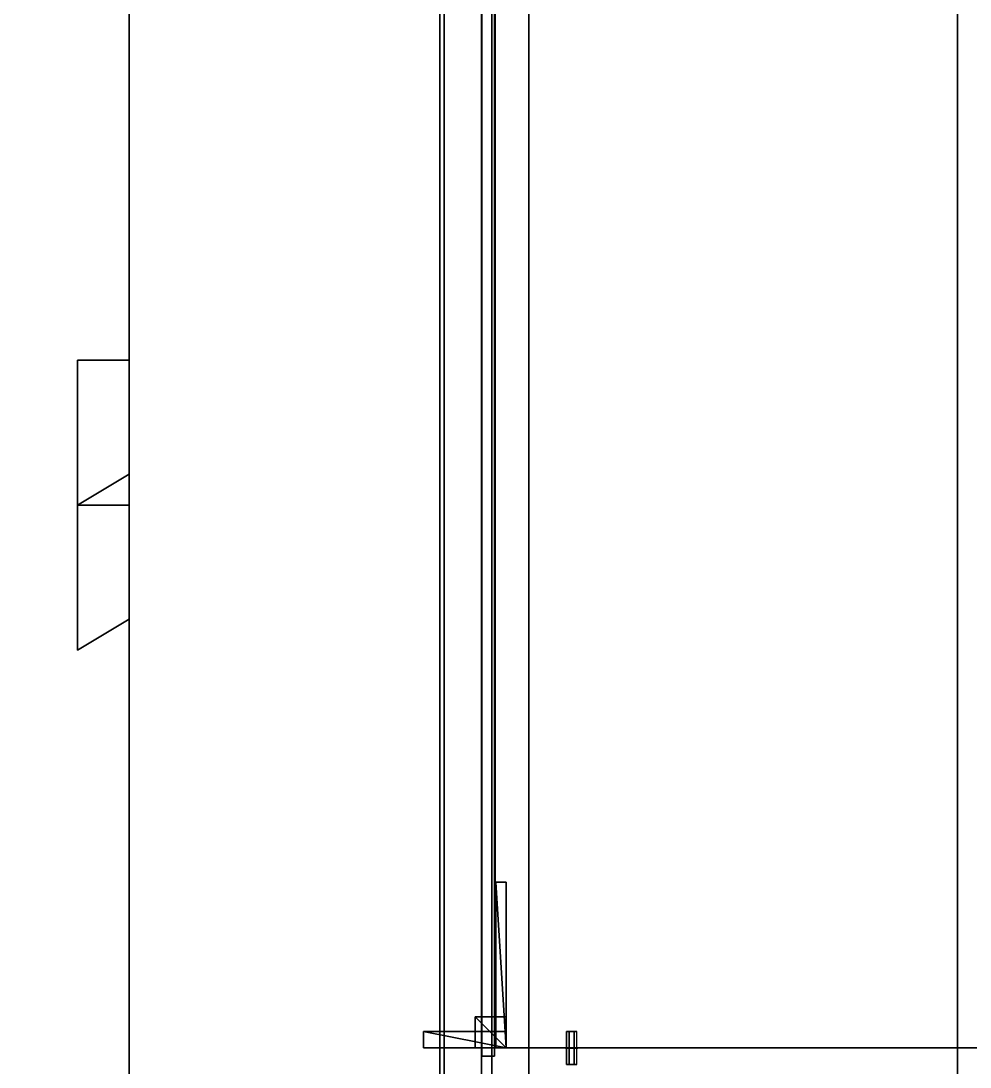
# Model space of a CAD drawing. Extents: x -150 to 6983, y -150 to 6527.
# Drawn here: x 3947 to 4405, y 3024 to 3529 of the extents above; entities that cross this region are included whole.
import ezdxf

# ---------------------------------------------------------------- set-up
doc = ezdxf.new("R2010")
doc.units = 0
for name, color, linetype in [('LAYER0', 7, 'CONTINUOUS'), ('LAYER171', 7, 'CONTINUOUS'), ('LAYER25', 2, 'CONTINUOUS'), ('LAYER26', 7, 'CONTINUOUS'), ('LAYER27', 253, 'CONTINUOUS'), ('LAYER28', 253, 'CONTINUOUS'), ('LAYER29', 253, 'CONTINUOUS'), ('LAYER30', 253, 'CONTINUOUS'), ('LAYER31', 253, 'CONTINUOUS'), ('LAYER32', 253, 'CONTINUOUS'), ('LAYER41', 7, 'CONTINUOUS'), ('LAYER42', 7, 'CONTINUOUS'), ('LAYER46', 7, 'CONTINUOUS'), ('LAYER48', 7, 'CONTINUOUS'), ('LAYER5', 7, 'CONTINUOUS'), ('LAYER6', 45, 'CONTINUOUS'), ('LAYER63', 7, 'CONTINUOUS'), ('LAYER65', 254, 'CONTINUOUS'), ('LAYER68', 45, 'CONTINUOUS'), ('LAYER69', 45, 'CONTINUOUS'), ('LAYER70', 45, 'CONTINUOUS'), ('LAYER74', 254, 'CONTINUOUS'), ('LAYER75', 7, 'CONTINUOUS'), ('LAYER76', 7, 'CONTINUOUS')]:
    doc.layers.add(name, color=color, linetype=linetype)

msp = doc.modelspace()

# ---------------------------------------------------------------- linework, layer by layer
at = {"layer": 'LAYER0', "invisible_edges": 1}
for points in [[(6983, 6527, -5), (-150, -150, -5), (-150, 6527, -5), (6983, 6527, -5)], [(-150, -150, -5), (6983, 6527, -5), (6983, -150, -5), (-150, -150, -5)], [(6983, -150), (-150, 6527), (-150, -150), (6983, -150)], [(-150, 6527), (6983, -150), (6983, 6527), (-150, 6527)]]:
    msp.add_3dface(points, dxfattribs=at)
at = {"layer": 'LAYER171'}
for points, invisible_edges in [([(4149, 3817), (4169, 3797), (4149, 2232), (4149, 3817)], 3), ([(4149, 3817, 100), (4149, 2232), (4149, 2232, 100), (4149, 3817, 100)], 1), ([(4149, 2232), (4149, 3817, 100), (4149, 3817), (4149, 2232)], 1), ([(4149, 2232, 100), (4169, 2212, 100), (4149, 3817, 100), (4149, 2232, 100)], 3), ([(4149, 3817, 100), (4169, 2212, 100), (4169, 3797, 100), (4149, 3817, 100)], 5), ([(4169, 2212), (4149, 2232), (4169, 3797), (4169, 2212)], 3), ([(4169, 3797), (4169, 2212, 100), (4169, 2212), (4169, 3797)], 1), ([(4169, 2212, 100), (4169, 3797), (4169, 3797, 100), (4169, 2212, 100)], 1)]:
    msp.add_3dface(points, dxfattribs=dict(at, invisible_edges=invisible_edges))
at = {"layer": 'LAYER25'}
for points in [[(4181, 3112.999, 477.5), (4176, 3112.999, 477.5), (4181, 3112.999, 500.5), (4181, 3112.999, 477.5)], [(4181, 3112.999, 500.5), (4176, 3112.999, 477.5), (4176, 3112.999, 500.5), (4181, 3112.999, 500.5)], [(4181, 3112.999, 500.5), (4176, 3112.999, 500.5), (4181, 3032.999, 500.5), (4181, 3112.999, 500.5)], [(4181, 3032.999, 500.5), (4176, 3112.999, 500.5), (4176, 3032.999, 500.5), (4181, 3032.999, 500.5)], [(4181, 3112.999, 477.5), (4181, 3032.999, 477.5), (4176, 3112.999, 477.5), (4181, 3112.999, 477.5)], [(4176, 3112.999, 477.5), (4181, 3032.999, 477.5), (4176, 3032.999, 477.5), (4176, 3112.999, 477.5)], [(4176, 3112.999, 477.5), (4176, 3032.999, 477.5), (4176, 3112.999, 500.5), (4176, 3112.999, 477.5)], [(4176, 3112.999, 500.5), (4176, 3032.999, 477.5), (4176, 3032.999, 500.5), (4176, 3112.999, 500.5)], [(4181, 3112.999, 500.5), (4181, 3032.999, 500.5), (4181, 3112.999, 477.5), (4181, 3112.999, 500.5)], [(4181, 3112.999, 477.5), (4181, 3032.999, 500.5), (4181, 3032.999, 477.5), (4181, 3112.999, 477.5)], [(4181, 3032.999, 500.5), (4176, 3032.999, 500.5), (4181, 3032.999, 477.5), (4181, 3032.999, 500.5)], [(4181, 3032.999, 477.5), (4176, 3032.999, 500.5), (4176, 3032.999, 477.5), (4181, 3032.999, 477.5)]]:
    msp.add_3dface(points, dxfattribs=at)
at = {"layer": 'LAYER26', "invisible_edges": 1}
for points in [[(4176, 3032.999, 500.5), (4181, 3112.999, 500.5), (4176, 3112.999, 500.5), (4176, 3032.999, 500.5)], [(4181, 3112.999, 500.5), (4176, 3032.999, 500.5), (4181, 3032.999, 500.5), (4181, 3112.999, 500.5)], [(4176, 3112.999, 477.5), (4181, 3112.999, 500.5), (4181, 3112.999, 477.5), (4176, 3112.999, 477.5)], [(4181, 3112.999, 500.5), (4176, 3112.999, 477.5), (4176, 3112.999, 500.5), (4181, 3112.999, 500.5)], [(4181, 3032.999, 477.5), (4176, 3112.999, 477.5), (4181, 3112.999, 477.5), (4181, 3032.999, 477.5)], [(4176, 3112.999, 477.5), (4181, 3032.999, 477.5), (4176, 3032.999, 477.5), (4176, 3112.999, 477.5)], [(4176, 3112.999, 477.5), (4176, 3032.999, 500.5), (4176, 3112.999, 500.5), (4176, 3112.999, 477.5)], [(4176, 3032.999, 500.5), (4176, 3112.999, 477.5), (4176, 3032.999, 477.5), (4176, 3032.999, 500.5)], [(4181, 3032.999, 477.5), (4181, 3112.999, 500.5), (4181, 3032.999, 500.5), (4181, 3032.999, 477.5)], [(4181, 3112.999, 500.5), (4181, 3032.999, 477.5), (4181, 3112.999, 477.5), (4181, 3112.999, 500.5)], [(4176, 3032.999, 500.5), (4181, 3032.999, 477.5), (4181, 3032.999, 500.5), (4176, 3032.999, 500.5)], [(4181, 3032.999, 477.5), (4176, 3032.999, 500.5), (4176, 3032.999, 477.5), (4181, 3032.999, 477.5)]]:
    msp.add_3dface(points, dxfattribs=at)
at = {"layer": 'LAYER27'}
for points in [[(4181, 3047.999, 485.5), (4166, 3047.999, 485.5), (4181, 3047.999, 500.5), (4181, 3047.999, 485.5)], [(4181, 3047.999, 500.5), (4166, 3047.999, 485.5), (4166, 3047.999, 500.5), (4181, 3047.999, 500.5)], [(4181, 3047.999, 500.5), (4166, 3047.999, 500.5), (4181, 3032.999, 500.5), (4181, 3047.999, 500.5)], [(4181, 3032.999, 500.5), (4166, 3047.999, 500.5), (4166, 3032.999, 500.5), (4181, 3032.999, 500.5)], [(4181, 3047.999, 485.5), (4181, 3032.999, 485.5), (4166, 3047.999, 485.5), (4181, 3047.999, 485.5)], [(4166, 3047.999, 485.5), (4181, 3032.999, 485.5), (4166, 3032.999, 485.5), (4166, 3047.999, 485.5)], [(4166, 3047.999, 485.5), (4166, 3032.999, 485.5), (4166, 3047.999, 500.5), (4166, 3047.999, 485.5)], [(4166, 3047.999, 500.5), (4166, 3032.999, 485.5), (4166, 3032.999, 500.5), (4166, 3047.999, 500.5)], [(4181, 3047.999, 500.5), (4181, 3032.999, 500.5), (4181, 3047.999, 485.5), (4181, 3047.999, 500.5)], [(4181, 3047.999, 485.5), (4181, 3032.999, 500.5), (4181, 3032.999, 485.5), (4181, 3047.999, 485.5)], [(4181, 3032.999, 500.5), (4166, 3032.999, 500.5), (4181, 3032.999, 485.5), (4181, 3032.999, 500.5)], [(4181, 3032.999, 485.5), (4166, 3032.999, 500.5), (4166, 3032.999, 485.5), (4181, 3032.999, 485.5)]]:
    msp.add_3dface(points, dxfattribs=at)
at = {"layer": 'LAYER28'}
for points in [[(4181, 3047.999, 485.5), (4166, 3047.999, 485.5), (4181, 3047.999, 500.5), (4181, 3047.999, 485.5)], [(4181, 3047.999, 500.5), (4166, 3047.999, 485.5), (4166, 3047.999, 500.5), (4181, 3047.999, 500.5)], [(4181, 3047.999, 500.5), (4166, 3047.999, 500.5), (4181, 3032.999, 500.5), (4181, 3047.999, 500.5)], [(4181, 3032.999, 500.5), (4166, 3047.999, 500.5), (4166, 3032.999, 500.5), (4181, 3032.999, 500.5)], [(4181, 3047.999, 485.5), (4181, 3032.999, 485.5), (4166, 3047.999, 485.5), (4181, 3047.999, 485.5)], [(4166, 3047.999, 485.5), (4181, 3032.999, 485.5), (4166, 3032.999, 485.5), (4166, 3047.999, 485.5)], [(4166, 3047.999, 485.5), (4166, 3032.999, 485.5), (4166, 3047.999, 500.5), (4166, 3047.999, 485.5)], [(4166, 3047.999, 500.5), (4166, 3032.999, 485.5), (4166, 3032.999, 500.5), (4166, 3047.999, 500.5)], [(4181, 3047.999, 500.5), (4181, 3032.999, 500.5), (4181, 3047.999, 485.5), (4181, 3047.999, 500.5)], [(4181, 3047.999, 485.5), (4181, 3032.999, 500.5), (4181, 3032.999, 485.5), (4181, 3047.999, 485.5)], [(4181, 3032.999, 500.5), (4166, 3032.999, 500.5), (4181, 3032.999, 485.5), (4181, 3032.999, 500.5)], [(4181, 3032.999, 485.5), (4166, 3032.999, 500.5), (4166, 3032.999, 485.5), (4181, 3032.999, 485.5)]]:
    msp.add_3dface(points, dxfattribs=at)
at = {"layer": 'LAYER29'}
for points in [[(4181, 3047.999, 485.5), (4166, 3047.999, 485.5), (4181, 3047.999, 500.5), (4181, 3047.999, 485.5)], [(4181, 3047.999, 500.5), (4166, 3047.999, 485.5), (4166, 3047.999, 500.5), (4181, 3047.999, 500.5)], [(4181, 3047.999, 500.5), (4166, 3047.999, 500.5), (4181, 3032.999, 500.5), (4181, 3047.999, 500.5)], [(4181, 3032.999, 500.5), (4166, 3047.999, 500.5), (4166, 3032.999, 500.5), (4181, 3032.999, 500.5)], [(4181, 3047.999, 485.5), (4181, 3032.999, 485.5), (4166, 3047.999, 485.5), (4181, 3047.999, 485.5)], [(4166, 3047.999, 485.5), (4181, 3032.999, 485.5), (4166, 3032.999, 485.5), (4166, 3047.999, 485.5)], [(4166, 3047.999, 485.5), (4166, 3032.999, 485.5), (4166, 3047.999, 500.5), (4166, 3047.999, 485.5)], [(4166, 3047.999, 500.5), (4166, 3032.999, 485.5), (4166, 3032.999, 500.5), (4166, 3047.999, 500.5)], [(4181, 3047.999, 500.5), (4181, 3032.999, 500.5), (4181, 3047.999, 485.5), (4181, 3047.999, 500.5)], [(4181, 3047.999, 485.5), (4181, 3032.999, 500.5), (4181, 3032.999, 485.5), (4181, 3047.999, 485.5)], [(4181, 3032.999, 500.5), (4166, 3032.999, 500.5), (4181, 3032.999, 485.5), (4181, 3032.999, 500.5)], [(4181, 3032.999, 485.5), (4166, 3032.999, 500.5), (4166, 3032.999, 485.5), (4181, 3032.999, 485.5)]]:
    msp.add_3dface(points, dxfattribs=at)
at = {"layer": 'LAYER30'}
for points in [[(4181, 3047.999, 485.5), (4166, 3047.999, 485.5), (4181, 3047.999, 500.5), (4181, 3047.999, 485.5)], [(4181, 3047.999, 500.5), (4166, 3047.999, 485.5), (4166, 3047.999, 500.5), (4181, 3047.999, 500.5)], [(4181, 3047.999, 500.5), (4166, 3047.999, 500.5), (4181, 3032.999, 500.5), (4181, 3047.999, 500.5)], [(4181, 3032.999, 500.5), (4166, 3047.999, 500.5), (4166, 3032.999, 500.5), (4181, 3032.999, 500.5)], [(4181, 3047.999, 485.5), (4181, 3032.999, 485.5), (4166, 3047.999, 485.5), (4181, 3047.999, 485.5)], [(4166, 3047.999, 485.5), (4181, 3032.999, 485.5), (4166, 3032.999, 485.5), (4166, 3047.999, 485.5)], [(4166, 3047.999, 485.5), (4166, 3032.999, 485.5), (4166, 3047.999, 500.5), (4166, 3047.999, 485.5)], [(4166, 3047.999, 500.5), (4166, 3032.999, 485.5), (4166, 3032.999, 500.5), (4166, 3047.999, 500.5)], [(4181, 3047.999, 500.5), (4181, 3032.999, 500.5), (4181, 3047.999, 485.5), (4181, 3047.999, 500.5)], [(4181, 3047.999, 485.5), (4181, 3032.999, 500.5), (4181, 3032.999, 485.5), (4181, 3047.999, 485.5)], [(4181, 3032.999, 500.5), (4166, 3032.999, 500.5), (4181, 3032.999, 485.5), (4181, 3032.999, 500.5)], [(4181, 3032.999, 485.5), (4166, 3032.999, 500.5), (4166, 3032.999, 485.5), (4181, 3032.999, 485.5)]]:
    msp.add_3dface(points, dxfattribs=at)
at = {"layer": 'LAYER31'}
for points in [[(4181, 3040.999, 492.5), (4141, 3040.999, 492.5), (4181, 3040.999, 500.5), (4181, 3040.999, 492.5)], [(4181, 3040.999, 500.5), (4141, 3040.999, 492.5), (4141, 3040.999, 500.5), (4181, 3040.999, 500.5)], [(4181, 3040.999, 500.5), (4141, 3040.999, 500.5), (4181, 3032.999, 500.5), (4181, 3040.999, 500.5)], [(4181, 3032.999, 500.5), (4141, 3040.999, 500.5), (4141, 3032.999, 500.5), (4181, 3032.999, 500.5)], [(4181, 3040.999, 492.5), (4181, 3032.999, 492.5), (4141, 3040.999, 492.5), (4181, 3040.999, 492.5)], [(4141, 3040.999, 492.5), (4181, 3032.999, 492.5), (4141, 3032.999, 492.5), (4141, 3040.999, 492.5)], [(4141, 3040.999, 492.5), (4141, 3032.999, 492.5), (4141, 3040.999, 500.5), (4141, 3040.999, 492.5)], [(4141, 3040.999, 500.5), (4141, 3032.999, 492.5), (4141, 3032.999, 500.5), (4141, 3040.999, 500.5)], [(4181, 3040.999, 500.5), (4181, 3032.999, 500.5), (4181, 3040.999, 492.5), (4181, 3040.999, 500.5)], [(4181, 3040.999, 492.5), (4181, 3032.999, 500.5), (4181, 3032.999, 492.5), (4181, 3040.999, 492.5)], [(4181, 3032.999, 500.5), (4141, 3032.999, 500.5), (4181, 3032.999, 492.5), (4181, 3032.999, 500.5)], [(4181, 3032.999, 492.5), (4141, 3032.999, 500.5), (4141, 3032.999, 492.5), (4181, 3032.999, 492.5)]]:
    msp.add_3dface(points, dxfattribs=at)
at = {"layer": 'LAYER32'}
for points in [[(4181, 3112.999, 484.5), (4176, 3112.999, 484.5), (4181, 3112.999, 500.5), (4181, 3112.999, 484.5)], [(4181, 3112.999, 500.5), (4176, 3112.999, 484.5), (4176, 3112.999, 500.5), (4181, 3112.999, 500.5)], [(4181, 3112.999, 500.5), (4176, 3112.999, 500.5), (4181, 3032.999, 500.5), (4181, 3112.999, 500.5)], [(4181, 3032.999, 500.5), (4176, 3112.999, 500.5), (4176, 3032.999, 500.5), (4181, 3032.999, 500.5)], [(4181, 3112.999, 484.5), (4181, 3032.999, 484.5), (4176, 3112.999, 484.5), (4181, 3112.999, 484.5)], [(4176, 3112.999, 484.5), (4181, 3032.999, 484.5), (4176, 3032.999, 484.5), (4176, 3112.999, 484.5)], [(4176, 3112.999, 484.5), (4176, 3032.999, 484.5), (4176, 3112.999, 500.5), (4176, 3112.999, 484.5)], [(4176, 3112.999, 500.5), (4176, 3032.999, 484.5), (4176, 3032.999, 500.5), (4176, 3112.999, 500.5)], [(4181, 3112.999, 500.5), (4181, 3032.999, 500.5), (4181, 3112.999, 484.5), (4181, 3112.999, 500.5)], [(4181, 3112.999, 484.5), (4181, 3032.999, 500.5), (4181, 3032.999, 484.5), (4181, 3112.999, 484.5)], [(4181, 3032.999, 500.5), (4176, 3032.999, 500.5), (4181, 3032.999, 484.5), (4181, 3032.999, 500.5)], [(4181, 3032.999, 484.5), (4176, 3032.999, 500.5), (4176, 3032.999, 484.5), (4181, 3032.999, 484.5)]]:
    msp.add_3dface(points, dxfattribs=at)
at = {"layer": 'LAYER41', "invisible_edges": 1}
for points in [[(4151, 3032.999, 530), (4501, 3032.999, 119), (4151, 3032.999, 119), (4151, 3032.999, 530)], [(4501, 3032.999, 119), (4151, 3032.999, 530), (4501, 3032.999, 530), (4501, 3032.999, 119)], [(4151, 3014.999, 119), (4501, 3032.999, 119), (4501, 3014.999, 119), (4151, 3014.999, 119)], [(4501, 3032.999, 119), (4151, 3014.999, 119), (4151, 3032.999, 119), (4501, 3032.999, 119)], [(4151, 3032.999, 530), (4501, 3014.999, 530), (4501, 3032.999, 530), (4151, 3032.999, 530)], [(4501, 3014.999, 530), (4151, 3032.999, 530), (4151, 3014.999, 530), (4501, 3014.999, 530)], [(4151, 3014.999, 119), (4151, 3032.999, 530), (4151, 3032.999, 119), (4151, 3014.999, 119)], [(4151, 3032.999, 530), (4151, 3014.999, 119), (4151, 3014.999, 530), (4151, 3032.999, 530)]]:
    msp.add_3dface(points, dxfattribs=at)
at = {"layer": 'LAYER42', "invisible_edges": 1}
for points in [[(4151, 3790.999, 101), (4501, 2256.999, 101), (4151, 2256.999, 101), (4151, 3790.999, 101)], [(4501, 2256.999, 101), (4151, 3790.999, 101), (4501, 3790.999, 101), (4501, 2256.999, 101)], [(4151, 2256.999, 119), (4151, 3790.999, 101), (4151, 2256.999, 101), (4151, 2256.999, 119)], [(4151, 3790.999, 101), (4151, 2256.999, 119), (4151, 3790.999, 119), (4151, 3790.999, 101)], [(4501, 3790.999, 119), (4151, 2256.999, 119), (4501, 2256.999, 119), (4501, 3790.999, 119)], [(4151, 2256.999, 119), (4501, 3790.999, 119), (4151, 3790.999, 119), (4151, 2256.999, 119)]]:
    msp.add_3dface(points, dxfattribs=at)
at = {"layer": 'LAYER46', "invisible_edges": 1}
for points in [[(4169.3, 3794.999, 529.5), (4175.3, 3028.999, 529.5), (4175.3, 3794.999, 529.5), (4169.3, 3794.999, 529.5)], [(4175.3, 3028.999, 529.5), (4169.3, 3794.999, 529.5), (4169.3, 3028.999, 529.5), (4175.3, 3028.999, 529.5)], [(4169.3, 3028.999, 115), (4175.3, 3794.999, 115), (4175.3, 3028.999, 115), (4169.3, 3028.999, 115)], [(4175.3, 3794.999, 115), (4169.3, 3028.999, 115), (4169.3, 3794.999, 115), (4175.3, 3794.999, 115)], [(4169.3, 3794.999, 529.5), (4169.3, 3028.999, 115), (4169.3, 3028.999, 529.5), (4169.3, 3794.999, 529.5)], [(4169.3, 3028.999, 115), (4169.3, 3794.999, 529.5), (4169.3, 3794.999, 115), (4169.3, 3028.999, 115)], [(4175.3, 3794.999, 115), (4175.3, 3028.999, 529.5), (4175.3, 3028.999, 115), (4175.3, 3794.999, 115)], [(4175.3, 3028.999, 529.5), (4175.3, 3794.999, 115), (4175.3, 3794.999, 529.5), (4175.3, 3028.999, 529.5)], [(4169.3, 3028.999, 115), (4175.3, 3028.999, 529.5), (4169.3, 3028.999, 529.5), (4169.3, 3028.999, 115)], [(4175.3, 3028.999, 529.5), (4169.3, 3028.999, 115), (4175.3, 3028.999, 115), (4175.3, 3028.999, 529.5)]]:
    msp.add_3dface(points, dxfattribs=at)
at = {"layer": 'LAYER48', "invisible_edges": 1}
for points in [[(4151, 3790.999, 530), (4151, 3032.999, 410), (4151, 3032.999, 530), (4151, 3790.999, 530)], [(4151, 3032.999, 410), (4151, 3790.999, 530), (4151, 3790.999, 410), (4151, 3032.999, 410)], [(4169, 3790.999, 410), (4151, 3032.999, 410), (4151, 3790.999, 410), (4169, 3790.999, 410)], [(4151, 3032.999, 410), (4169, 3790.999, 410), (4169, 3032.999, 410), (4151, 3032.999, 410)], [(4169, 3032.999, 530), (4151, 3790.999, 530), (4151, 3032.999, 530), (4169, 3032.999, 530)], [(4151, 3790.999, 530), (4169, 3032.999, 530), (4169, 3790.999, 530), (4151, 3790.999, 530)], [(4169, 3790.999, 410), (4169, 3032.999, 530), (4169, 3032.999, 410), (4169, 3790.999, 410)], [(4169, 3032.999, 530), (4169, 3790.999, 410), (4169, 3790.999, 530), (4169, 3032.999, 530)], [(4169, 3032.999, 530), (4151, 3032.999, 410), (4169, 3032.999, 410), (4169, 3032.999, 530)], [(4151, 3032.999, 410), (4169, 3032.999, 530), (4151, 3032.999, 530), (4151, 3032.999, 410)]]:
    msp.add_3dface(points, dxfattribs=at)
at = {"layer": 'LAYER5'}
for points, invisible_edges in [([(4149, 3817), (3999, 2382), (3999, 3967), (4149, 3817)], 1), ([(3999, 3967, 2407), (3999, 2382), (3999, 2382, 2407), (3999, 3967, 2407)], 1), ([(3999, 2382), (3999, 3967, 2407), (3999, 3967), (3999, 2382)], 1), ([(4149, 2232, 2407), (3999, 3967, 2407), (3999, 2382, 2407), (4149, 2232, 2407)], 1), ([(3999, 3967, 2407), (4149, 2232, 2407), (4149, 3817, 2407), (3999, 3967, 2407)], 1), ([(3999, 2382), (4149, 3817), (4149, 2232), (3999, 2382)], 1), ([(4149, 3817, 2407), (4149, 2986.5, 475.5), (4149, 3817), (4149, 3817, 2407)], 3), ([(4149, 3817, 2407), (4149, 2926.5, 475.5), (4149, 2986.5, 475.5), (4149, 3817, 2407)], 5), ([(4149, 3817, 2407), (4149, 2785.5, 475.5), (4149, 2926.5, 475.5), (4149, 3817, 2407)], 7), ([(4149, 3817, 2407), (4149, 2725.5, 475.5), (4149, 2785.5, 475.5), (4149, 3817, 2407)], 5), ([(4149, 2232, 2407), (4149, 2725.5, 475.5), (4149, 3817, 2407), (4149, 2232, 2407)], 3), ([(4149, 2986.5, 395.5), (4149, 3817), (4149, 2986.5, 475.5), (4149, 2986.5, 395.5)], 3), ([(4149, 2926.5, 395.5), (4149, 3817), (4149, 2986.5, 395.5), (4149, 2926.5, 395.5)], 3), ([(4149, 2785.5, 395.5), (4149, 3817), (4149, 2926.5, 395.5), (4149, 2785.5, 395.5)], 7), ([(4149, 2725.5, 395.5), (4149, 3817), (4149, 2785.5, 395.5), (4149, 2725.5, 395.5)], 3), ([(4149, 2725.5, 395.5), (4149, 2232), (4149, 3817), (4149, 2725.5, 395.5)], 5)]:
    msp.add_3dface(points, dxfattribs=dict(at, invisible_edges=invisible_edges))
at = {"layer": 'LAYER6', "invisible_edges": 1}
for points in [[(4149, 3817, 680), (4465, 2247, 680), (4149, 2247, 680), (4149, 3817, 680)], [(4465, 2247, 680), (4149, 3817, 680), (4465, 3817, 680), (4465, 2247, 680)], [(4149, 2247, 705), (4149, 3817, 680), (4149, 2247, 680), (4149, 2247, 705)], [(4149, 3817, 680), (4149, 2247, 705), (4149, 3817, 705), (4149, 3817, 680)], [(4465, 3817, 705), (4149, 2247, 705), (4465, 2247, 705), (4465, 3817, 705)], [(4149, 2247, 705), (4465, 3817, 705), (4149, 3817, 705), (4149, 2247, 705)]]:
    msp.add_3dface(points, dxfattribs=at)
at = {"layer": 'LAYER63', "invisible_edges": 1}
for points in [[(4175.6, 3790.999, 315.5), (4451, 3032.999, 315.5), (4175.6, 3032.999, 315.5), (4175.6, 3790.999, 315.5)], [(4451, 3032.999, 315.5), (4175.6, 3790.999, 315.5), (4451, 3790.999, 315.5), (4451, 3032.999, 315.5)], [(4175.6, 3032.999, 333.5), (4175.6, 3790.999, 315.5), (4175.6, 3032.999, 315.5), (4175.6, 3032.999, 333.5)], [(4175.6, 3790.999, 315.5), (4175.6, 3032.999, 333.5), (4175.6, 3790.999, 333.5), (4175.6, 3790.999, 315.5)], [(4451, 3790.999, 333.5), (4175.6, 3032.999, 333.5), (4451, 3032.999, 333.5), (4451, 3790.999, 333.5)], [(4175.6, 3032.999, 333.5), (4451, 3790.999, 333.5), (4175.6, 3790.999, 333.5), (4175.6, 3032.999, 333.5)], [(4175.6, 3032.999, 333.5), (4451, 3032.999, 315.5), (4451, 3032.999, 333.5), (4175.6, 3032.999, 333.5)], [(4451, 3032.999, 315.5), (4175.6, 3032.999, 333.5), (4175.6, 3032.999, 315.5), (4451, 3032.999, 315.5)]]:
    msp.add_3dface(points, dxfattribs=at)
at = {"layer": 'LAYER65'}
for points in [[(4215.1, 3040.999, 313), (4210.1, 3040.999, 313), (4211.35, 3040.999, 315.165), (4213.85, 3040.999, 315.165)], [(4215.1, 3040.999, 313), (4213.85, 3040.999, 310.835), (4211.35, 3040.999, 310.835), (4210.1, 3040.999, 313)], [(4209.6, 3033.049, 313), (4215.6, 3033.049, 313), (4214.1, 3033.049, 315.598), (4211.1, 3033.049, 315.598)], [(4209.6, 3033.049, 313), (4215.6, 3033.049, 313), (4214.1, 3033.049, 310.402), (4211.1, 3033.049, 310.402)], [(4209.6, 3032.949, 313), (4215.6, 3032.949, 313), (4214.1, 3032.949, 315.598), (4211.1, 3032.949, 315.598)], [(4209.6, 3032.949, 313), (4215.6, 3032.949, 313), (4214.1, 3032.949, 310.402), (4211.1, 3032.949, 310.402)], [(4215.1, 3024.999, 313), (4210.1, 3024.999, 313), (4211.35, 3024.999, 315.165), (4213.85, 3024.999, 315.165)], [(4215.1, 3024.999, 313), (4213.85, 3024.999, 310.835), (4211.35, 3024.999, 310.835), (4210.1, 3024.999, 313)]]:
    msp.add_3dface(points, dxfattribs=at)
at = {"layer": 'LAYER68', "invisible_edges": 1}
for points in [[(4151, 3808.999, 530), (4521, 2238.999, 530), (4151, 2238.999, 530), (4151, 3808.999, 530)], [(4521, 2238.999, 530), (4151, 3808.999, 530), (4521, 3808.999, 530), (4521, 2238.999, 530)], [(4151, 2238.999, 548), (4151, 3808.999, 530), (4151, 2238.999, 530), (4151, 2238.999, 548)], [(4151, 3808.999, 530), (4151, 2238.999, 548), (4151, 3808.999, 548), (4151, 3808.999, 530)], [(4521, 3808.999, 548), (4151, 2238.999, 548), (4521, 2238.999, 548), (4521, 3808.999, 548)], [(4151, 2238.999, 548), (4521, 3808.999, 548), (4151, 3808.999, 548), (4151, 2238.999, 548)]]:
    msp.add_3dface(points, dxfattribs=at)
at = {"layer": 'LAYER69', "invisible_edges": 1}
for points in [[(4149, 3817, 1955), (4399, 2247, 1955), (4149, 2247, 1955), (4149, 3817, 1955)], [(4399, 2247, 1955), (4149, 3817, 1955), (4399, 3817, 1955), (4399, 2247, 1955)], [(4149, 2247, 1980), (4149, 3817, 1955), (4149, 2247, 1955), (4149, 2247, 1980)], [(4149, 3817, 1955), (4149, 2247, 1980), (4149, 3817, 1980), (4149, 3817, 1955)], [(4399, 3817, 1980), (4149, 2247, 1980), (4399, 2247, 1980), (4399, 3817, 1980)], [(4149, 2247, 1980), (4399, 3817, 1980), (4149, 3817, 1980), (4149, 2247, 1980)], [(4399, 3817, 1980), (4399, 2247, 1955), (4399, 3817, 1955), (4399, 3817, 1980)], [(4399, 2247, 1955), (4399, 3817, 1980), (4399, 2247, 1980), (4399, 2247, 1955)]]:
    msp.add_3dface(points, dxfattribs=at)
at = {"layer": 'LAYER70', "invisible_edges": 1}
for points in [[(4174, 3817, 680), (4174, 2247, 548), (4174, 2247, 680), (4174, 3817, 680)], [(4174, 2247, 548), (4174, 3817, 680), (4174, 3817, 548), (4174, 2247, 548)], [(4192, 3817, 548), (4174, 2247, 548), (4174, 3817, 548), (4192, 3817, 548)], [(4174, 2247, 548), (4192, 3817, 548), (4192, 2247, 548), (4174, 2247, 548)], [(4192, 2247, 680), (4174, 3817, 680), (4174, 2247, 680), (4192, 2247, 680)], [(4174, 3817, 680), (4192, 2247, 680), (4192, 3817, 680), (4174, 3817, 680)], [(4192, 3817, 548), (4192, 2247, 680), (4192, 2247, 548), (4192, 3817, 548)], [(4192, 2247, 680), (4192, 3817, 548), (4192, 3817, 680), (4192, 2247, 680)]]:
    msp.add_3dface(points, dxfattribs=at)
at = {"layer": 'LAYER74', "invisible_edges": 1}
for points in [[(4174, 2247, 1955), (4174, 3817, 705), (4174, 2247, 705), (4174, 2247, 1955)], [(4174, 3817, 705), (4174, 2247, 1955), (4174, 3817, 1955), (4174, 3817, 705)], [(4192, 2247, 705), (4174, 3817, 705), (4192, 3817, 705), (4192, 2247, 705)], [(4174, 3817, 705), (4192, 2247, 705), (4174, 2247, 705), (4174, 3817, 705)], [(4174, 2247, 1955), (4192, 3817, 1955), (4174, 3817, 1955), (4174, 2247, 1955)], [(4192, 3817, 1955), (4174, 2247, 1955), (4192, 2247, 1955), (4192, 3817, 1955)], [(4192, 3817, 1955), (4192, 2247, 705), (4192, 3817, 705), (4192, 3817, 1955)], [(4192, 2247, 705), (4192, 3817, 1955), (4192, 2247, 1955), (4192, 2247, 705)]]:
    msp.add_3dface(points, dxfattribs=at)
at = {"layer": 'LAYER75', "invisible_edges": 1}
for points in [[(3974, 3364.992, -293), (3999, 3309.992, -293), (3974, 3294.992, -293), (3974, 3364.992, -293)], [(3999, 3309.992, -293), (3974, 3364.992, -293), (3999, 3364.992, -293), (3999, 3309.992, -293)], [(3999, 3309.992, 2407), (3974, 3364.992, 2407), (3974, 3294.992, 2407), (3999, 3309.992, 2407)], [(3974, 3364.992, 2407), (3999, 3309.992, 2407), (3999, 3364.992, 2407), (3974, 3364.992, 2407)], [(3974, 3364.992, -293), (3999, 3364.992, 2407), (3999, 3364.992, -293), (3974, 3364.992, -293)], [(3999, 3364.992, 2407), (3974, 3364.992, -293), (3974, 3364.992, 2407), (3999, 3364.992, 2407)], [(3974, 3294.992, 2407), (3974, 3364.992, -293), (3974, 3294.992, -293), (3974, 3294.992, 2407)], [(3974, 3364.992, -293), (3974, 3294.992, 2407), (3974, 3364.992, 2407), (3974, 3364.992, -293)], [(3999, 3364.992, 2407), (3999, 3309.992, -293), (3999, 3364.992, -293), (3999, 3364.992, 2407)], [(3999, 3309.992, -293), (3999, 3364.992, 2407), (3999, 3309.992, 2407), (3999, 3309.992, -293)], [(3974, 3294.992, 2407), (3999, 3309.992, -293), (3999, 3309.992, 2407), (3974, 3294.992, 2407)], [(3999, 3309.992, -293), (3974, 3294.992, 2407), (3974, 3294.992, -293), (3999, 3309.992, -293)]]:
    msp.add_3dface(points, dxfattribs=at)
at = {"layer": 'LAYER76', "invisible_edges": 1}
for points in [[(3974, 3294.992, -293), (3999, 3239.992, -293), (3974, 3224.992, -293), (3974, 3294.992, -293)], [(3999, 3239.992, -293), (3974, 3294.992, -293), (3999, 3294.992, -293), (3999, 3239.992, -293)], [(3999, 3239.992, 2407), (3974, 3294.992, 2407), (3974, 3224.992, 2407), (3999, 3239.992, 2407)], [(3974, 3294.992, 2407), (3999, 3239.992, 2407), (3999, 3294.992, 2407), (3974, 3294.992, 2407)], [(3974, 3294.992, -293), (3999, 3294.992, 2407), (3999, 3294.992, -293), (3974, 3294.992, -293)], [(3999, 3294.992, 2407), (3974, 3294.992, -293), (3974, 3294.992, 2407), (3999, 3294.992, 2407)], [(3974, 3224.992, 2407), (3974, 3294.992, -293), (3974, 3224.992, -293), (3974, 3224.992, 2407)], [(3974, 3294.992, -293), (3974, 3224.992, 2407), (3974, 3294.992, 2407), (3974, 3294.992, -293)], [(3999, 3294.992, 2407), (3999, 3239.992, -293), (3999, 3294.992, -293), (3999, 3294.992, 2407)], [(3999, 3239.992, -293), (3999, 3294.992, 2407), (3999, 3239.992, 2407), (3999, 3239.992, -293)], [(3974, 3224.992, 2407), (3999, 3239.992, -293), (3999, 3239.992, 2407), (3974, 3224.992, 2407)], [(3999, 3239.992, -293), (3974, 3224.992, 2407), (3974, 3224.992, -293), (3999, 3239.992, -293)]]:
    msp.add_3dface(points, dxfattribs=at)

# ---------------------------------------------------------------- meshes
at = {"layer": 'LAYER65'}
mesh = msp.add_polymesh((2, 6), dxfattribs=dict(at, n_close=True))
for k, corner in enumerate([(4215.1, 3040.999, 313), (4213.85, 3040.999, 315.165), (4211.35, 3040.999, 315.165), (4210.1, 3040.999, 313), (4211.35, 3040.999, 310.835), (4213.85, 3040.999, 310.835), (4215.1, 3024.999, 313), (4213.85, 3024.999, 315.165), (4211.35, 3024.999, 315.165), (4210.1, 3024.999, 313), (4211.35, 3024.999, 310.835), (4213.85, 3024.999, 310.835)]):
    mesh.set_mesh_vertex(divmod(k, 6), corner)
mesh = msp.add_polymesh((2, 6), dxfattribs=dict(at, n_close=True))
for k, corner in enumerate([(4215.6, 3033.049, 313), (4214.1, 3033.049, 315.598), (4211.1, 3033.049, 315.598), (4209.6, 3033.049, 313), (4211.1, 3033.049, 310.402), (4214.1, 3033.049, 310.402), (4215.6, 3032.949, 313), (4214.1, 3032.949, 315.598), (4211.1, 3032.949, 315.598), (4209.6, 3032.949, 313), (4211.1, 3032.949, 310.402), (4214.1, 3032.949, 310.402)]):
    mesh.set_mesh_vertex(divmod(k, 6), corner)

doc.saveas('drawing.dxf')
